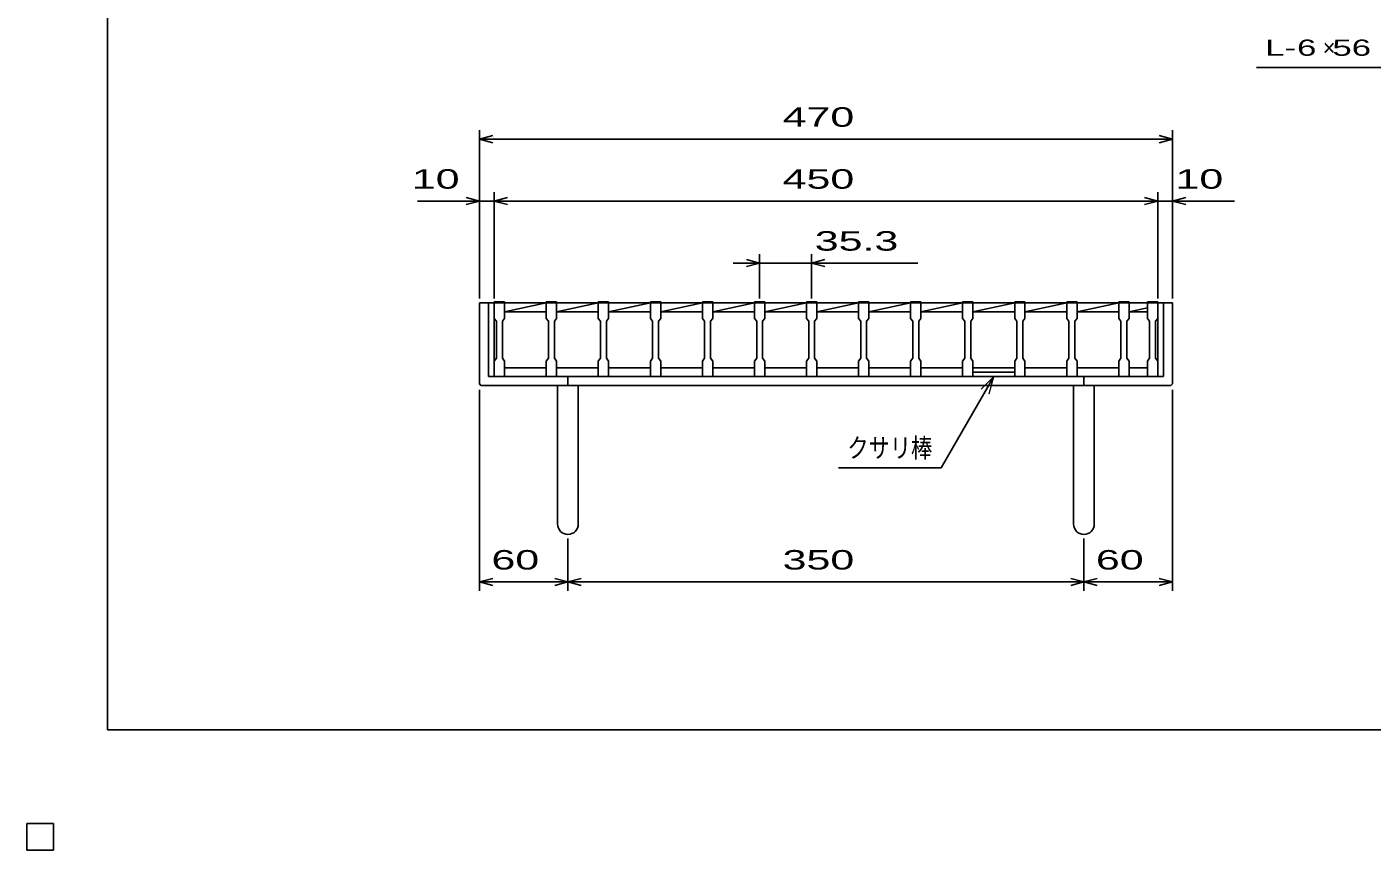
# Model space of a CAD drawing. Units: millimetres, scale not verified. Extents: x -1092 to 1039, y -770 to 632.
# Drawn here: x -1092 to -180, y -770 to -211 of the extents above; entities that cross this region are included whole.
import ezdxf
from ezdxf.enums import TextEntityAlignment as Align

# ---------------------------------------------------------------- set-up
doc = ezdxf.new("R2010")
doc.units = ezdxf.units.MM
doc.header["$LTSCALE"] = 6
for name, color, linetype, lineweight in [('0_2', 150, 'Continuous', 25), ('16', 3, 'Continuous', 25), ('19', 6, 'Continuous', 25), ('22', 4, 'Continuous', 25)]:
    doc.layers.add(name, color=color, linetype=linetype, lineweight=lineweight)
doc.styles.add('ベクトル', font='')
doc.styles.get('ベクトル').set_extended_font_data('ベクトル')

msp = doc.modelspace()

# ---------------------------------------------------------------- linework, layer by layer
at = {"layer": '0_2'}
for p, q in [((-1037.4, -687.9), (-1037.4, 632.1)), ((1038.6, -687.9), (-1037.4, -687.9))]:
    msp.add_line(p, q, dxfattribs=at)
at = {"layer": '16'}
for p, q in [((-775, -398.5), (-775, -397.8)), ((-775, -397.8), (-768, -397.8)), ((-775, -398.5), (-775, -409)), ((-768, -398.5), (-775, -398.5)), ((-775, -398.5), (-775, -442.5)), ((-768, -397.8), (-768, -398.5)), ((-768, -409), (-768, -398.5)), ((-768, -398.5), (-739.7, -398.5)), ((-768, -404.5), (-739.7, -398.5)), ((-739.7, -398.5), (-739.7, -397.8)), ((-739.7, -397.8), (-732.7, -397.8)), ((-739.7, -398.5), (-739.7, -409)), ((-732.7, -398.5), (-739.7, -398.5)), ((-732.7, -397.8), (-732.7, -398.5)), ((-732.7, -409), (-732.7, -398.5)), ((-732.7, -398.5), (-704.4, -398.5)), ((-732.7, -404.5), (-704.4, -398.5)), ((-704.4, -398.5), (-704.4, -397.8)), ((-704.4, -397.8), (-697.4, -397.8)), ((-704.4, -398.5), (-704.4, -409)), ((-697.4, -398.5), (-704.4, -398.5)), ((-697.4, -397.8), (-697.4, -398.5)), ((-697.4, -409), (-697.4, -398.5)), ((-697.4, -398.5), (-669.1, -398.5)), ((-697.4, -404.5), (-669.1, -398.5)), ((-669.1, -398.5), (-669.1, -397.8)), ((-669.1, -397.8), (-662.1, -397.8)), ((-669.1, -398.5), (-669.1, -409)), ((-662.1, -398.5), (-669.1, -398.5)), ((-662.1, -397.8), (-662.1, -398.5)), ((-662.1, -409), (-662.1, -398.5)), ((-662.1, -398.5), (-633.8, -398.5)), ((-662.1, -404.5), (-633.8, -398.5)), ((-633.8, -398.5), (-633.8, -397.8)), ((-633.8, -397.8), (-626.8, -397.8)), ((-633.8, -398.5), (-633.8, -409)), ((-626.8, -398.5), (-633.8, -398.5)), ((-626.8, -397.8), (-626.8, -398.5)), ((-626.8, -409), (-626.8, -398.5)), ((-626.8, -398.5), (-598.5, -398.5)), ((-626.8, -404.5), (-598.5, -398.5)), ((-598.5, -398.5), (-598.5, -397.8)), ((-598.5, -397.8), (-591.5, -397.8)), ((-598.5, -398.5), (-598.5, -409)), ((-591.5, -398.5), (-598.5, -398.5)), ((-591.5, -397.8), (-591.5, -398.5)), ((-591.5, -409), (-591.5, -398.5)), ((-591.5, -398.5), (-563.2, -398.5)), ((-591.5, -404.5), (-563.2, -398.5)), ((-563.2, -398.5), (-563.2, -397.8)), ((-563.2, -397.8), (-556.2, -397.8)), ((-563.2, -398.5), (-563.2, -409)), ((-556.2, -398.5), (-563.2, -398.5)), ((-556.2, -397.8), (-556.2, -398.5)), ((-556.2, -409), (-556.2, -398.5)), ((-556.2, -398.5), (-527.9, -398.5)), ((-556.2, -404.5), (-527.9, -398.5)), ((-527.9, -398.5), (-527.9, -397.8)), ((-527.9, -397.8), (-520.9, -397.8)), ((-527.9, -398.5), (-527.9, -409)), ((-520.9, -398.5), (-527.9, -398.5)), ((-520.9, -397.8), (-520.9, -398.5)), ((-520.9, -409), (-520.9, -398.5)), ((-520.9, -398.5), (-492.6, -398.5)), ((-520.9, -404.5), (-492.6, -398.5)), ((-492.6, -398.5), (-492.6, -397.8)), ((-492.6, -397.8), (-485.6, -397.8)), ((-492.6, -398.5), (-492.6, -409)), ((-485.6, -398.5), (-492.6, -398.5)), ((-485.6, -397.8), (-485.6, -398.5)), ((-485.6, -409), (-485.6, -398.5)), ((-485.6, -398.5), (-457.3, -398.5)), ((-485.6, -404.5), (-457.3, -398.5)), ((-457.3, -398.5), (-457.3, -397.8)), ((-457.3, -397.8), (-450.3, -397.8)), ((-457.3, -398.5), (-457.3, -409)), ((-450.3, -398.5), (-457.3, -398.5)), ((-450.3, -397.8), (-450.3, -398.5)), ((-450.3, -409), (-450.3, -398.5)), ((-450.3, -398.5), (-422, -398.5)), ((-450.3, -404.5), (-422, -398.5)), ((-422, -398.5), (-422, -397.8)), ((-422, -397.8), (-415, -397.8)), ((-422, -398.5), (-422, -409)), ((-415, -398.5), (-422, -398.5)), ((-415, -397.8), (-415, -398.5)), ((-415, -409), (-415, -398.5)), ((-415, -398.5), (-386.7, -398.5)), ((-415, -404.5), (-386.7, -398.5)), ((-386.7, -398.5), (-386.7, -397.8)), ((-386.7, -397.8), (-379.7, -397.8)), ((-386.7, -398.5), (-386.7, -409)), ((-379.7, -398.5), (-386.7, -398.5)), ((-379.7, -397.8), (-379.7, -398.5)), ((-379.7, -409), (-379.7, -398.5)), ((-379.7, -398.5), (-351.4, -398.5)), ((-379.7, -404.5), (-351.4, -398.5)), ((-351.4, -398.5), (-351.4, -397.8)), ((-351.4, -397.8), (-344.4, -397.8)), ((-351.4, -398.5), (-351.4, -409)), ((-344.4, -398.5), (-351.4, -398.5)), ((-344.4, -397.8), (-344.4, -398.5)), ((-344.4, -409), (-344.4, -398.5)), ((-344.4, -398.5), (-332, -398.5)), ((-332, -398.5), (-332, -397.8)), ((-332, -397.8), (-325, -397.8)), ((-332, -398.5), (-332, -409)), ((-325, -398.5), (-332, -398.5)), ((-325, -397.8), (-325, -398.5)), ((-325, -409), (-325, -398.5)), ((-325, -442.5), (-325, -398.5)), ((-775, -409), (-773.5, -411)), ((-769.5, -411), (-768, -409)), ((-768, -404.5), (-739.7, -404.5)), ((-739.7, -409), (-738.2, -411)), ((-734.2, -411), (-732.7, -409)), ((-732.7, -404.5), (-704.4, -404.5)), ((-704.4, -409), (-702.9, -411)), ((-698.9, -411), (-697.4, -409)), ((-697.4, -404.5), (-669.1, -404.5)), ((-669.1, -409), (-667.6, -411)), ((-663.6, -411), (-662.1, -409)), ((-662.1, -404.5), (-633.8, -404.5)), ((-633.8, -409), (-632.3, -411)), ((-628.3, -411), (-626.8, -409)), ((-626.8, -404.5), (-598.5, -404.5)), ((-598.5, -409), (-597, -411)), ((-593, -411), (-591.5, -409)), ((-591.5, -404.5), (-563.2, -404.5)), ((-563.2, -409), (-561.7, -411)), ((-557.7, -411), (-556.2, -409)), ((-556.2, -404.5), (-527.9, -404.5)), ((-527.9, -409), (-526.4, -411)), ((-522.4, -411), (-520.9, -409)), ((-520.9, -404.5), (-492.6, -404.5)), ((-492.6, -409), (-491.1, -411)), ((-487.1, -411), (-485.6, -409)), ((-485.6, -404.5), (-457.3, -404.5)), ((-457.3, -409), (-455.8, -411)), ((-451.8, -411), (-450.3, -409)), ((-450.3, -404.5), (-422, -404.5)), ((-422, -409), (-420.5, -411)), ((-416.5, -411), (-415, -409)), ((-415, -404.5), (-386.7, -404.5)), ((-386.7, -409), (-385.2, -411)), ((-381.2, -411), (-379.7, -409)), ((-379.7, -404.5), (-351.4, -404.5)), ((-351.4, -409), (-349.9, -411)), ((-345.9, -411), (-344.4, -409)), ((-344.4, -404.5), (-332, -401.871)), ((-344.4, -404.5), (-332, -404.5)), ((-332, -409), (-330.5, -411)), ((-326.5, -411), (-325, -409)), ((-773.5, -411), (-773.5, -436)), ((-769.5, -436), (-769.5, -411)), ((-738.2, -411), (-738.2, -436)), ((-734.2, -436), (-734.2, -411)), ((-702.9, -411), (-702.9, -436)), ((-698.9, -436), (-698.9, -411)), ((-667.6, -411), (-667.6, -436)), ((-663.6, -436), (-663.6, -411)), ((-632.3, -411), (-632.3, -436)), ((-628.3, -436), (-628.3, -411)), ((-597, -411), (-597, -436)), ((-593, -436), (-593, -411)), ((-561.7, -411), (-561.7, -436)), ((-557.7, -436), (-557.7, -411)), ((-526.4, -411), (-526.4, -436)), ((-522.4, -436), (-522.4, -411)), ((-491.1, -411), (-491.1, -436)), ((-487.1, -436), (-487.1, -411)), ((-455.8, -411), (-455.8, -436)), ((-451.8, -436), (-451.8, -411)), ((-420.5, -411), (-420.5, -436)), ((-416.5, -436), (-416.5, -411)), ((-385.2, -411), (-385.2, -436)), ((-381.2, -436), (-381.2, -411)), ((-349.9, -411), (-349.9, -436)), ((-345.9, -436), (-345.9, -411)), ((-330.5, -411), (-330.5, -436)), ((-326.5, -436), (-326.5, -411)), ((-773.5, -436), (-775, -438)), ((-768, -438), (-769.5, -436)), ((-738.2, -436), (-739.7, -438)), ((-732.7, -438), (-734.2, -436)), ((-702.9, -436), (-704.4, -438)), ((-697.4, -438), (-698.9, -436)), ((-667.6, -436), (-669.1, -438)), ((-662.1, -438), (-663.6, -436)), ((-632.3, -436), (-633.8, -438)), ((-626.8, -438), (-628.3, -436)), ((-597, -436), (-598.5, -438)), ((-591.5, -438), (-593, -436)), ((-561.7, -436), (-563.2, -438)), ((-556.2, -438), (-557.7, -436)), ((-526.4, -436), (-527.9, -438)), ((-520.9, -438), (-522.4, -436)), ((-491.1, -436), (-492.6, -438)), ((-485.6, -438), (-487.1, -436)), ((-455.8, -436), (-457.3, -438)), ((-450.3, -438), (-451.8, -436)), ((-420.5, -436), (-422, -438)), ((-415, -438), (-416.5, -436)), ((-385.2, -436), (-386.7, -438)), ((-379.7, -438), (-381.2, -436)), ((-349.9, -436), (-351.4, -438)), ((-344.4, -438), (-345.9, -436)), ((-330.5, -436), (-332, -438)), ((-325, -438), (-326.5, -436)), ((-775, -438), (-775, -448.5)), ((-768, -448.5), (-768, -438)), ((-768, -442.5), (-739.7, -442.5)), ((-739.7, -438), (-739.7, -448.5)), ((-732.7, -448.5), (-732.7, -438)), ((-732.7, -442.5), (-704.4, -442.5)), ((-704.4, -438), (-704.4, -448.5)), ((-697.4, -448.5), (-697.4, -438)), ((-697.4, -442.5), (-669.1, -442.5)), ((-669.1, -438), (-669.1, -448.5)), ((-662.1, -448.5), (-662.1, -438)), ((-662.1, -442.5), (-633.8, -442.5)), ((-633.8, -438), (-633.8, -448.5)), ((-626.8, -448.5), (-626.8, -438)), ((-626.8, -442.5), (-598.5, -442.5)), ((-598.5, -438), (-598.5, -448.5)), ((-591.5, -448.5), (-591.5, -438)), ((-591.5, -442.5), (-563.2, -442.5)), ((-563.2, -438), (-563.2, -448.5)), ((-556.2, -448.5), (-556.2, -438)), ((-556.2, -442.5), (-527.9, -442.5)), ((-527.9, -438), (-527.9, -448.5)), ((-520.9, -448.5), (-520.9, -438)), ((-520.9, -442.5), (-492.6, -442.5)), ((-492.6, -438), (-492.6, -448.5)), ((-485.6, -448.5), (-485.6, -438)), ((-485.6, -442.5), (-457.3, -442.5)), ((-457.3, -438), (-457.3, -448.5)), ((-450.3, -448.5), (-450.3, -438)), ((-450.3, -442.5), (-422, -442.5)), ((-422, -438), (-422, -448.5)), ((-415, -448.5), (-415, -438)), ((-415, -442.5), (-386.7, -442.5)), ((-386.7, -438), (-386.7, -448.5)), ((-379.7, -448.5), (-379.7, -438)), ((-379.7, -442.5), (-351.4, -442.5)), ((-351.4, -438), (-351.4, -448.5)), ((-344.4, -448.5), (-344.4, -438)), ((-344.4, -442.5), (-332, -442.5)), ((-332, -438), (-332, -448.5)), ((-325, -448.5), (-325, -438)), ((-775, -448.5), (-768, -448.5)), ((-739.7, -448.5), (-732.7, -448.5)), ((-704.4, -448.5), (-697.4, -448.5)), ((-669.1, -448.5), (-662.1, -448.5)), ((-633.8, -448.5), (-626.8, -448.5)), ((-598.5, -448.5), (-591.5, -448.5)), ((-563.2, -448.5), (-556.2, -448.5)), ((-527.9, -448.5), (-520.9, -448.5)), ((-492.6, -448.5), (-485.6, -448.5)), ((-457.3, -448.5), (-450.3, -448.5)), ((-422, -448.5), (-415, -448.5)), ((-386.7, -448.5), (-379.7, -448.5)), ((-351.4, -448.5), (-344.4, -448.5)), ((-332, -448.5), (-325, -448.5)), ((-1074, -751.5), (-1092, -751.5)), ((-1092, -751.5), (-1092, -769.5)), ((-1074, -751.5), (-1092, -751.5)), ((-1092, -751.5), (-1092, -769.5)), ((-1074, -751.5), (-1092, -751.5)), ((-1092, -751.5), (-1092, -769.5)), ((-1074, -751.5), (-1092, -751.5)), ((-1092, -751.5), (-1092, -769.5)), ((-1074, -751.5), (-1092, -751.5)), ((-1092, -751.5), (-1092, -769.5)), ((-1074, -769.5), (-1074, -751.5)), ((-1074, -769.5), (-1074, -751.5)), ((-1074, -769.5), (-1074, -751.5)), ((-1074, -769.5), (-1074, -751.5)), ((-1074, -769.5), (-1074, -751.5)), ((-1092, -769.5), (-1074, -769.5)), ((-1092, -769.5), (-1074, -769.5)), ((-1092, -769.5), (-1074, -769.5)), ((-1092, -769.5), (-1074, -769.5)), ((-1092, -769.5), (-1074, -769.5))]:
    msp.add_line(p, q, dxfattribs=at)
at = {"layer": '16', "color": 4}
for p, q in [((-436.15, -448.5), (-471.881, -510.388)), ((-471.881, -510.388), (-541.481, -510.388))]:
    msp.add_line(p, q, dxfattribs=at)
at = {"layer": '16', "color": 4, "lineweight": 13}
for p, q in [((-436.15, -448.5), (-444.635, -456.985)), ((-439.256, -460.091), (-436.15, -448.5))]:
    msp.add_line(p, q, dxfattribs=at)
at = {"layer": '19'}
for p, q in [((-775, -398.5), (-785, -398.5)), ((-785, -398.5), (-785, -453.5)), ((-779, -448.5), (-779, -398.5)), ((-315, -398.5), (-325, -398.5)), ((-321, -398.5), (-321, -448.5)), ((-315, -453.5), (-315, -398.5)), ((-785, -453.5), (-784, -454.5)), ((-784, -454.5), (-316, -454.5)), ((-321, -448.5), (-779, -448.5)), ((-732, -454.5), (-732, -548.5)), ((-725, -454.5), (-725, -448.5)), ((-718, -548.5), (-718, -454.5)), ((-382, -454.5), (-382, -548.5)), ((-375, -448.5), (-375, -454.5)), ((-368, -548.5), (-368, -454.5)), ((-316, -454.5), (-315, -453.5))]:
    msp.add_line(p, q, dxfattribs=at)
at = {"layer": '19', "color": 3}
for p, q in [((-422, -445.5), (-450.3, -445.5)), ((-450.3, -445.5), (-450.3, -448.5)), ((-422, -448.5), (-422, -445.5)), ((-450.3, -448.5), (-422, -448.5))]:
    msp.add_line(p, q, dxfattribs=at)
at = {"layer": '19'}
for centre in [(-725, -548.5), (-375, -548.5)]:
    msp.add_arc(centre, 7, 180, 0, dxfattribs=at)
at = {"layer": '22'}
for p, q in [((-258, -239), (-138, -239)), ((-785, -395.5), (-785, -281.5)), ((-315, -395.5), (-315, -281.5)), ((-785, -287.5), (-776, -285.1)), ((-776, -289.9), (-785, -287.5)), ((-785, -287.5), (-315, -287.5)), ((-315, -287.5), (-324, -285.1)), ((-324, -289.9), (-315, -287.5)), ((-785, -329.5), (-794, -327.1)), ((-785, -395.5), (-785, -323.5)), ((-775, -395.5), (-775, -323.5)), ((-775, -329.5), (-766, -327.1)), ((-325, -329.5), (-334, -327.1)), ((-325, -395.5), (-325, -323.5)), ((-315, -395.5), (-315, -323.5)), ((-315, -329.5), (-306, -327.1)), ((-827, -329.5), (-785, -329.5)), ((-794, -331.9), (-785, -329.5)), ((-785, -329.5), (-775, -329.5)), ((-766, -331.9), (-775, -329.5)), ((-775, -329.5), (-325, -329.5)), ((-334, -331.9), (-325, -329.5)), ((-325, -329.5), (-315, -329.5)), ((-306, -331.9), (-315, -329.5)), ((-315, -329.5), (-273, -329.5)), ((-595, -371.5), (-613, -371.5)), ((-595, -371.5), (-604, -369.1)), ((-604, -373.9), (-595, -371.5)), ((-595, -395.5), (-595, -365.5)), ((-595, -371.5), (-559.7, -371.5)), ((-559.7, -365.5), (-559.7, -395.5)), ((-559.7, -371.5), (-550.7, -369.1)), ((-550.7, -373.9), (-559.7, -371.5)), ((-559.7, -371.5), (-487.7, -371.5)), ((-785, -593.7), (-785, -457.5)), ((-315, -593.7), (-315, -457.5)), ((-725, -593.7), (-725, -558.3)), ((-375, -593.7), (-375, -558.3)), ((-785, -587.7), (-776, -585.3)), ((-776, -590.1), (-785, -587.7)), ((-785, -587.7), (-725, -587.7)), ((-725, -587.7), (-734, -585.3)), ((-734, -590.1), (-725, -587.7)), ((-725, -587.7), (-716, -585.3)), ((-716, -590.1), (-725, -587.7)), ((-725, -587.7), (-375, -587.7)), ((-375, -587.7), (-384, -585.3)), ((-384, -590.1), (-375, -587.7)), ((-375, -587.7), (-366, -585.3)), ((-366, -590.1), (-375, -587.7)), ((-375, -587.7), (-315, -587.7)), ((-315, -587.7), (-324, -585.3)), ((-324, -590.1), (-315, -587.7))]:
    msp.add_line(p, q, dxfattribs=at)
at = {"layer": '22', "color": 2}
for p, q in [((-1074, -751.5), (-1092, -751.5)), ((-1092, -751.5), (-1092, -769.5)), ((-1074, -751.5), (-1092, -751.5)), ((-1092, -751.5), (-1092, -769.5)), ((-1074, -751.5), (-1092, -751.5)), ((-1092, -751.5), (-1092, -769.5)), ((-1074, -769.5), (-1074, -751.5)), ((-1074, -769.5), (-1074, -751.5)), ((-1074, -769.5), (-1074, -751.5)), ((-1092, -769.5), (-1074, -769.5)), ((-1092, -769.5), (-1074, -769.5)), ((-1092, -769.5), (-1074, -769.5))]:
    msp.add_line(p, q, dxfattribs=at)

# ---------------------------------------------------------------- texts
at = {"layer": '16', "color": 2, "style": 'ベクトル', "width": 0.8}
msp.add_text('クサリ棒', height=13.2, dxfattribs=at).set_placement((-477.881, -507.388), align=Align.BOTTOM_RIGHT)
at = {"layer": '22', "color": 2, "style": 'ベクトル'}
for s, height, width, p in [('L-', 11, 1.6, (-252, -225.5)), (' 6 ', 11, 1.6, (-237, -225.5)), (' 56 ', 11, 1.6, (-213, -225.5)), (' 470 ', 13.2, 1.65, (-587.5, -272.5)), (' 10 ', 13.2, 1.65, (-839, -314.5)), (' 450 ', 13.2, 1.65, (-587.5, -314.5)), (' 10 ', 13.2, 1.65, (-321, -314.5)), (' 35.3 ', 13.2, 1.65, (-565.7, -356.5)), (' 60 ', 13.2, 1.65, (-785, -572.7)), (' 350 ', 13.2, 1.65, (-587.5, -572.7)), (' 60 ', 13.2, 1.65, (-375, -572.7))]:
    msp.add_text(s, height=height, dxfattribs=dict(at, width=width)).set_placement(p, align=Align.MIDDLE_LEFT)
msp.add_text('×', height=11, dxfattribs=at).set_placement((-213, -225.5), align=Align.MIDDLE_LEFT)

doc.saveas('drawing.dxf')
